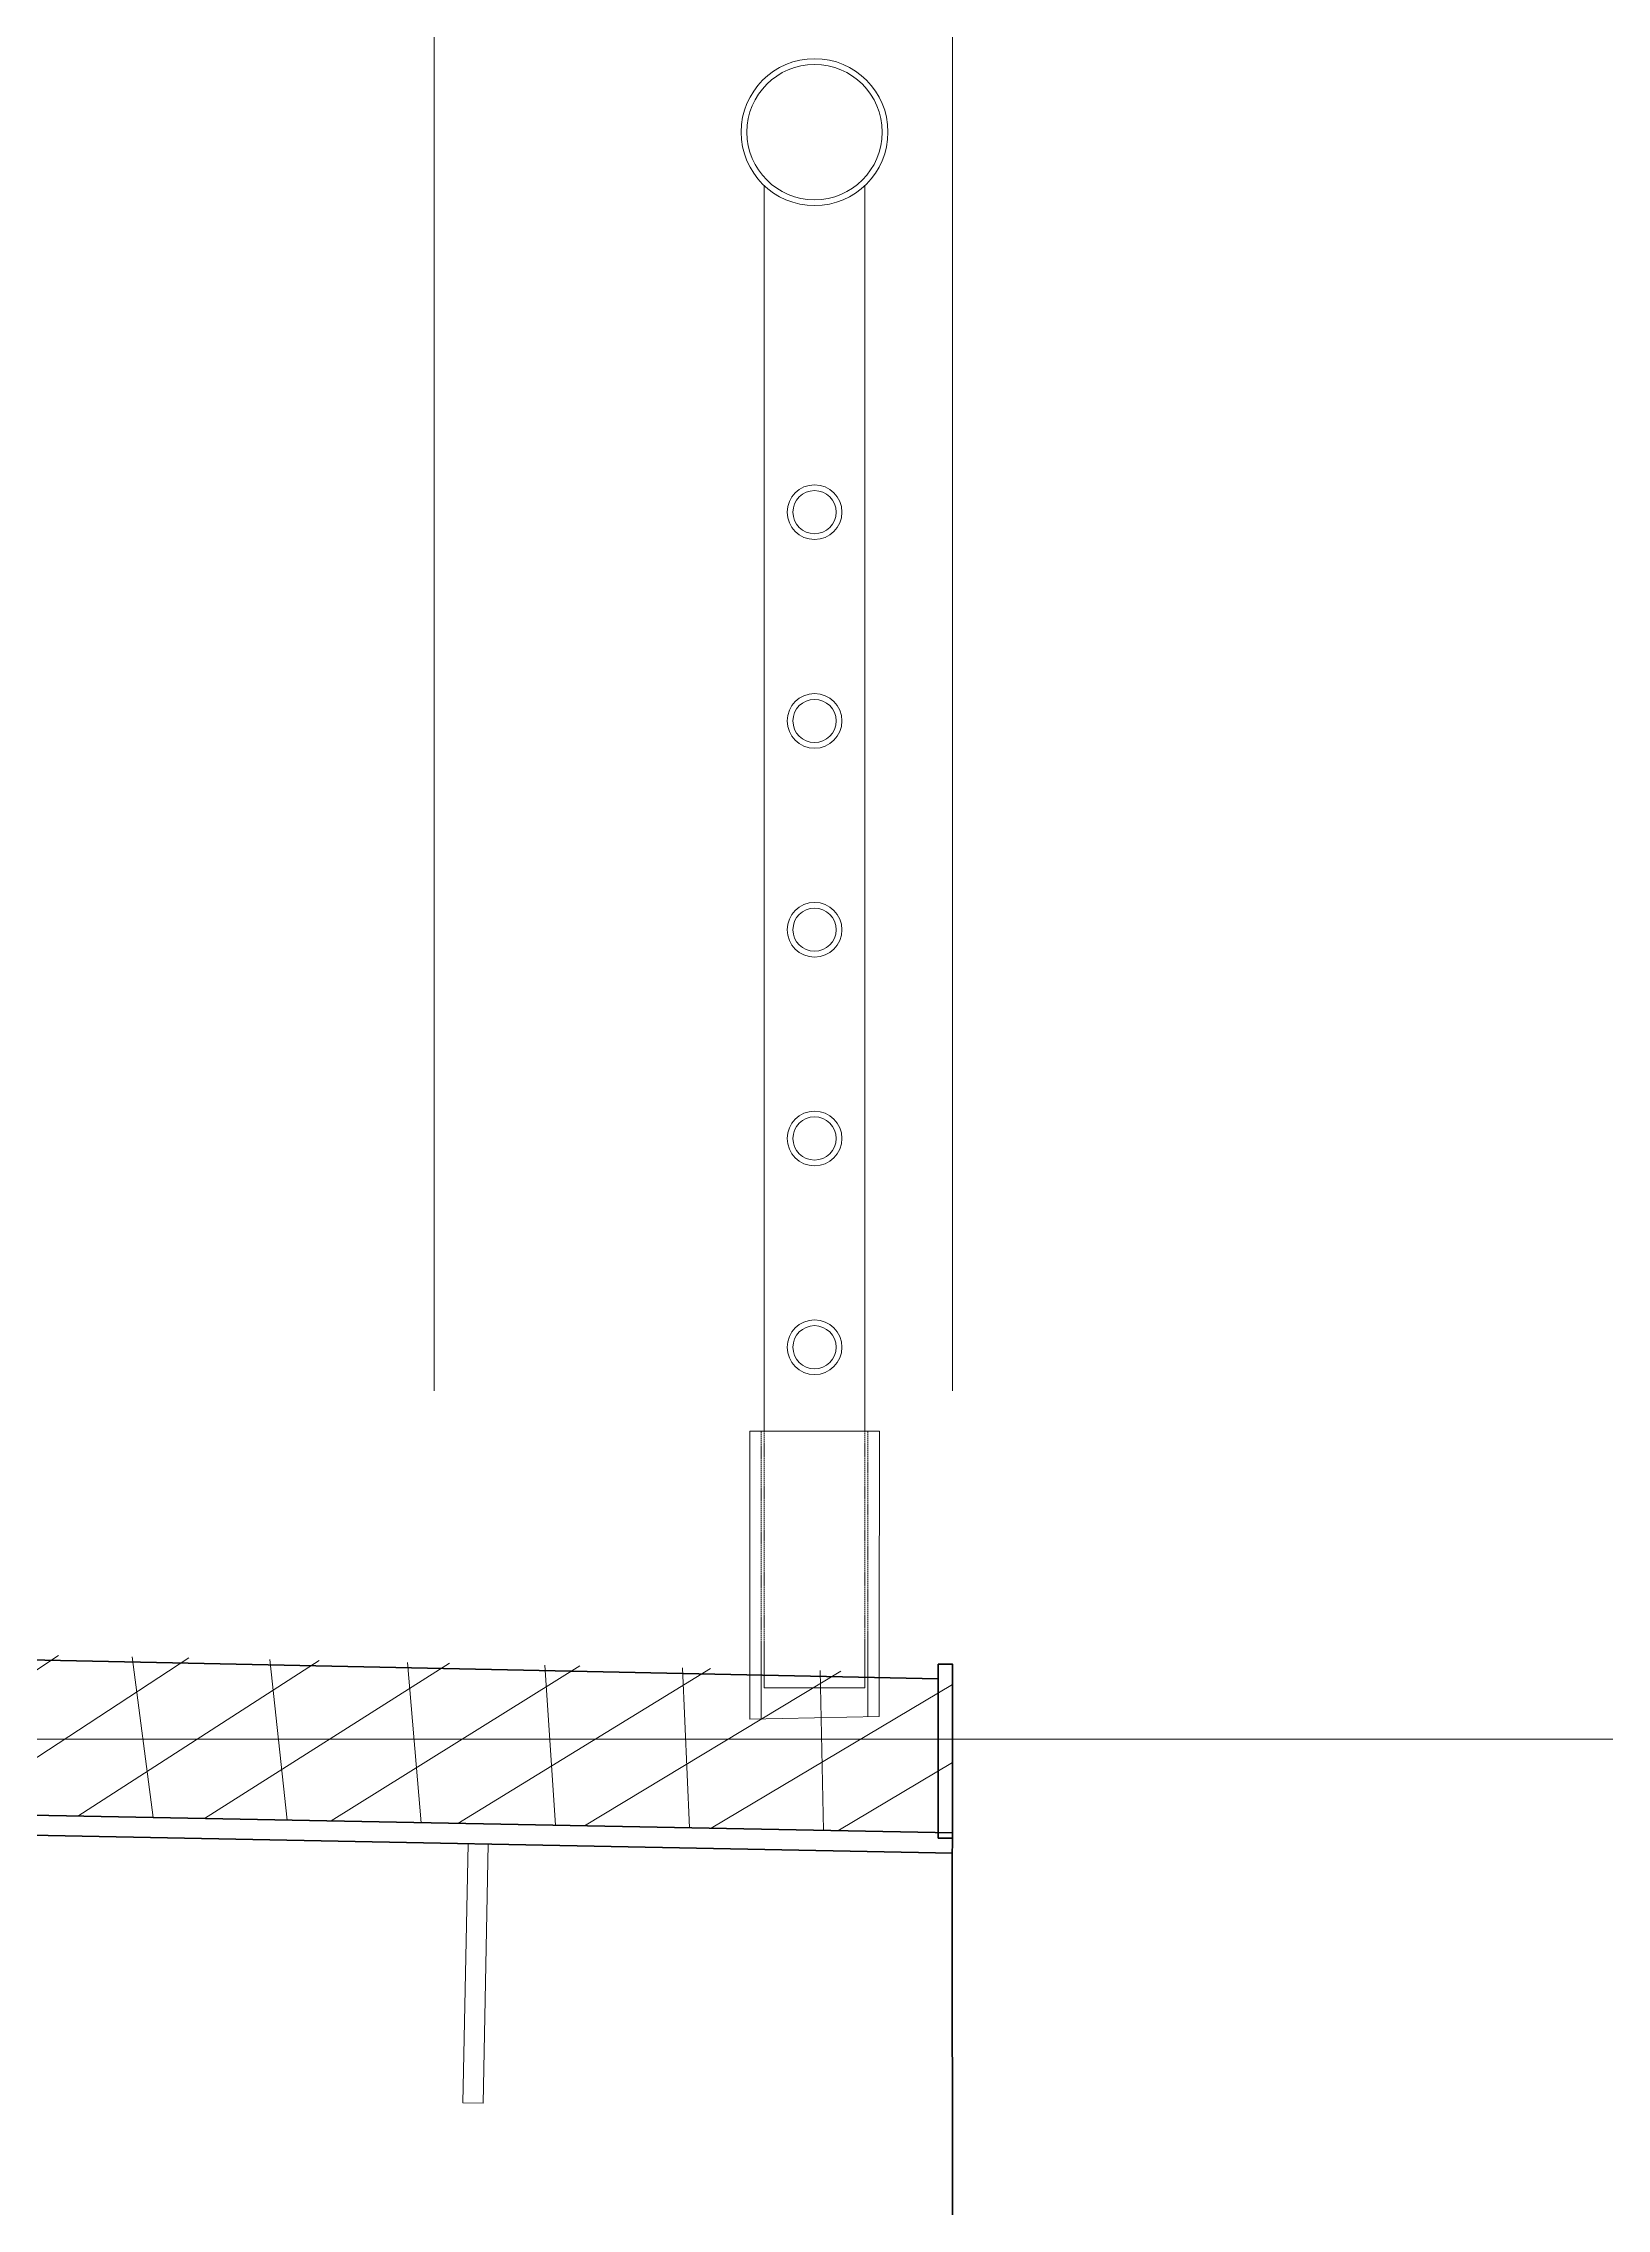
# Model space of a CAD drawing. Header units: millimetres. Extents: x 1864 to 10174863, y -4887456 to 5366151.
# Drawn here: x 9306569 to 9307655, y 337218 to 338722 of the extents above; entities that cross this region are included whole.
import ezdxf

# ---------------------------------------------------------------- set-up
doc = ezdxf.new("R2010")
doc.units = ezdxf.units.MM
doc.linetypes.add('DASHED', pattern=[7, 5, -2, 0])
for name, color, linetype, lineweight in [('S-BALK', 150, 'Continuous', 40), ('S-BALK-PROR', 133, 'Continuous', 20), ('S-DRGO', 21, 'Continuous', 20), ('S-METL-TONK-NVEL', 14, 'DASHED', 20), ('S-POGR', 124, 'Continuous', 20), ('S-SECT-PATT', 105, 'Continuous', 15), ('T-DIMS', 3, 'Continuous', 30)]:
    doc.layers.add(name, color=color, linetype=linetype, lineweight=lineweight)
doc.styles.add('TM', font='mipgost.shx', dxfattribs={"width": 0.9, "oblique": 10})
doc.dimstyles.new('TM', dxfattribs={"dimscale": 0, "dimtxt": 3, "dimasz": 1.25, "dimexe": 0.9, "dimexo": 1, "dimgap": 1, "dimtad": 1, "dimdec": 0, "dimdsep": 46, "dimtxsty": 'TM', "dimblk1": 'OBLIQUE', "dimblk2": 'OBLIQUE', "dimsah": 1, "dimcen": 3, "dimdle": 0.9, "dimclrt": 7, "dimadec": 0, "dimazin": 0, "dimtfac": 1, "dimtdec": 0, "dimtmove": 1, "dimatfit": 2, "dimldrblk": 'NONE', "dimfxl": 1, "dimtfill": 1, "dimtolj": 1, "dimlwd": 15, "dimlwe": 15, "dimarcsym": 0})

# ---------------------------------------------------------------- blocks, each defined once
blk = doc.blocks.new('_OBLIQUE')
at = {"color": 0, "linetype": 'ByBlock', "lineweight": -2}
blk.add_line((0.5000000000000001, 0.4999999999999999), (-0.5000000000000001, -0.4999999999999999), dxfattribs=at)
blk = doc.blocks.new('*D674')
at = {"layer": 'Defpoints', "color": 0, "transparency": 16777216}
for p in [(9307200.047488198, 342205.8760266896), (9307200.047488198, 337585.7049742337), (9293440.047488198, 337495.7049742337)]:
    blk.add_point(p, dxfattribs=at)
at = {"layer": 'T-DIMS', "color": 0, "lineweight": 15, "transparency": 16777216}
for p, q in [((9293440.047488198, 337695.7049742337), (9293440.047488198, 342385.8760266896)), ((9307200.047488198, 337785.7049742337), (9307200.047488198, 342385.8760266896))]:
    blk.add_line(p, q, dxfattribs=at)
at = {"layer": 'T-DIMS', "color": 0, "linetype": 'Continuous', "lineweight": 15, "transparency": 16777216}
blk.add_line((9293260.047488198, 342205.8760266896), (9307380.047488198, 342205.8760266896), dxfattribs=at)
at = {"layer": 'T-DIMS', "color": 0, "lineweight": 15, "transparency": 16777216, "xscale": 250, "yscale": 250, "zscale": 250, "rotation": 180}
blk.add_blockref('_OBLIQUE', (9293440.047488198, 342205.8760266896), dxfattribs=at)
at = {"layer": 'T-DIMS', "color": 0, "lineweight": 15, "transparency": 16777216, "xscale": 250, "yscale": 250, "zscale": 250}
blk.add_blockref('_OBLIQUE', (9307200.047488198, 342205.8760266896), dxfattribs=at)
at = {"layer": 'T-DIMS', "color": 7, "transparency": 16777216, "insert": (9300320.047488198, 342705.8760266896), "char_height": 600, "attachment_point": 5, "style": 'TM', "bg_fill": 3, "box_fill_scale": 1.1, "bg_fill_color": 256, "bg_fill_true_color": 13158600, "bg_fill_transparency": 0}
blk.add_mtext('\\A1;13760', dxfattribs=at)
blk = doc.blocks.new('_None')
blk = doc.blocks.new('*D1028')
at = {"layer": 'Defpoints', "color": 0, "transparency": 16777216}
for p in [(9306840.047488198, 339671.7367068525), (9306090.047488198, 337585.7049742337), (9306840.047488198, 337585.7049742337)]:
    blk.add_point(p, dxfattribs=at)
at = {"layer": 'T-DIMS', "color": 0, "linetype": 'Continuous', "lineweight": 15, "transparency": 16777216}
for p, q in [((9306465.047488198, 339671.7367068525), (9307881.738527283, 341077.9899638887)), ((9307881.738527283, 341077.9899638887), (9309313.634715708, 341077.9899638887)), ((9305910.047488198, 339671.7367068525), (9307020.047488198, 339671.7367068525))]:
    blk.add_line(p, q, dxfattribs=at)
at = {"layer": 'T-DIMS', "color": 0, "lineweight": 15, "transparency": 16777216}
for p, q in [((9306090.047488198, 337785.7049742337), (9306090.047488198, 339851.7367068525)), ((9306840.047488198, 337785.7049742337), (9306840.047488198, 339851.7367068525))]:
    blk.add_line(p, q, dxfattribs=at)
at = {"layer": 'T-DIMS', "color": 0, "lineweight": 15, "transparency": 16777216, "xscale": 250, "yscale": 250, "zscale": 250, "rotation": 180}
blk.add_blockref('_OBLIQUE', (9306090.047488198, 339671.7367068525), dxfattribs=at)
at = {"layer": 'T-DIMS', "color": 0, "lineweight": 15, "transparency": 16777216, "xscale": 250, "yscale": 250, "zscale": 250}
blk.add_blockref('_OBLIQUE', (9306840.047488198, 339671.7367068525), dxfattribs=at)
at = {"layer": 'T-DIMS', "color": 7, "transparency": 16777216, "insert": (9308597.686621496, 341577.9899638887), "char_height": 600, "attachment_point": 5, "style": 'TM', "bg_fill": 3, "box_fill_scale": 1.1, "bg_fill_color": 256, "bg_fill_true_color": 13158600, "bg_fill_transparency": 0}
blk.add_mtext('\\A1;750', dxfattribs=at)
blk = doc.blocks.new('*D1029')
at = {"layer": 'Defpoints', "color": 0, "transparency": 16777216}
for p in [(9307200.047488198, 339671.7367068525), (9306840.047488198, 337585.7049742337), (9307200.047488198, 337585.7049742337)]:
    blk.add_point(p, dxfattribs=at)
at = {"layer": 'T-DIMS', "color": 0, "lineweight": 15, "transparency": 16777216}
for p, q in [((9306840.047488198, 337785.7049742337), (9306840.047488198, 339851.7367068525)), ((9307200.047488198, 337785.7049742337), (9307200.047488198, 339851.7367068525))]:
    blk.add_line(p, q, dxfattribs=at)
at = {"layer": 'T-DIMS', "color": 0, "linetype": 'Continuous', "lineweight": 15, "transparency": 16777216}
for p, q in [((9306840.047488198, 339671.7367068525), (9306590.047488198, 339671.7367068525)), ((9306840.047488198, 339671.7367068525), (9307200.047488198, 339671.7367068525)), ((9306840.047488198, 339671.7367068525), (9307200.047488198, 339671.7367068525)), ((9307200.047488198, 339671.7367068525), (9307450.047488198, 339671.7367068525)), ((9309809.345502445, 339671.7367068525), (9307200.047488198, 339671.7367068525))]:
    blk.add_line(p, q, dxfattribs=at)
at = {"layer": 'T-DIMS', "color": 0, "lineweight": 15, "transparency": 16777216, "xscale": 250, "yscale": 250, "zscale": 250}
blk.add_blockref('_OBLIQUE', (9306840.047488198, 339671.7367068525), dxfattribs=at)
at = {"layer": 'T-DIMS', "color": 0, "lineweight": 15, "transparency": 16777216, "xscale": 250, "yscale": 250, "zscale": 250, "rotation": 180}
blk.add_blockref('_OBLIQUE', (9307200.047488198, 339671.7367068525), dxfattribs=at)
at = {"layer": 'T-DIMS', "color": 7, "transparency": 16777216, "insert": (9309093.397408232, 340171.7367068525), "char_height": 600, "attachment_point": 5, "style": 'TM', "bg_fill": 3, "box_fill_scale": 1.1, "bg_fill_color": 256, "bg_fill_true_color": 13158600, "bg_fill_transparency": 0}
blk.add_mtext('\\A1;360', dxfattribs=at)
blk = doc.blocks.new('*D677')
at = {"layer": 'Defpoints', "color": 0, "transparency": 16777216}
for p in [(9307200.047488198, 344571.447240233), (9307200.047488198, 338089.2661328312), (9279080.047488198, 337835.7049742337)]:
    blk.add_point(p, dxfattribs=at)
at = {"layer": 'T-DIMS', "color": 0, "lineweight": 15, "transparency": 16777216}
for p, q in [((9279080.047488198, 338035.7049742337), (9279080.047488198, 344751.447240233)), ((9307200.047488198, 338289.2661328312), (9307200.047488198, 344751.447240233))]:
    blk.add_line(p, q, dxfattribs=at)
at = {"layer": 'T-DIMS', "color": 0, "linetype": 'Continuous', "lineweight": 15, "transparency": 16777216}
blk.add_line((9278900.047488198, 344571.447240233), (9307380.047488198, 344571.447240233), dxfattribs=at)
at = {"layer": 'T-DIMS', "color": 0, "lineweight": 15, "transparency": 16777216, "xscale": 250, "yscale": 250, "zscale": 250, "rotation": 180}
blk.add_blockref('_OBLIQUE', (9279080.047488198, 344571.447240233), dxfattribs=at)
at = {"layer": 'T-DIMS', "color": 0, "lineweight": 15, "transparency": 16777216, "xscale": 250, "yscale": 250, "zscale": 250}
blk.add_blockref('_OBLIQUE', (9307200.047488198, 344571.447240233), dxfattribs=at)
at = {"layer": 'T-DIMS', "color": 7, "transparency": 16777216, "insert": (9293140.047488198, 345071.447240233), "char_height": 600, "attachment_point": 5, "style": 'TM', "bg_fill": 3, "box_fill_scale": 1.1, "bg_fill_color": 256, "bg_fill_true_color": 13158600, "bg_fill_transparency": 0}
blk.add_mtext('\\A1;28120', dxfattribs=at)
blk = doc.blocks.new('A$C5C905B18')
at = {"layer": 'S-METL-TONK-NVEL', "ltscale": 0.2}
for p, q in [((-36.9910035985522, 52.27077886834741), (-36.99100359762087, 199.0920467515243)), ((-34.99155060714111, 199.0920467515243), (-34.9911005278118, 52.31077692983672)), ((35.00844016065821, 199.0920467515243), (35.00844015972689, 53.71076774329413)), ((37.0089964014478, 53.75077886809595), (37.00899640237913, 199.0920467515243))]:
    blk.add_line(p, q, dxfattribs=at)
at = {"layer": 'S-POGR', "ltscale": 0.1}
for p, q in [((-34.99155983189121, 1064.216293761623), (-34.99155983841047, 199.0920467515243)), ((35.00844016810879, 1064.216293760808), (35.00844016065821, 199.0920467515243)), ((-36.9910035985522, 52.27077886834741), (-36.9910035985522, -0.7398200717871077)), ((-34.9911005278118, 52.31077692983672), (-34.9910035985522, 20.70017992844805)), ((35.00844015972689, 53.71076774329413), (35.00844015972689, 20.70017992786597)), ((37.0089964014478, 53.75077886809595), (37.0089964014478, 0.7401799278450198)), ((35.00899640051648, 20.70017992786597), (-34.9910035985522, 20.70017992844805))]:
    blk.add_line(p, q, dxfattribs=at)
for points in [[(-44.99142077332363, 52.11076774355024), (-44.99257746571675, 199.0920467515243), (45.00710692396387, 199.0920467515243), (44.9953107717447, 53.91050515545066)], [(44.9910035985522, 0.8998200717614964), (-44.9910035985522, -0.8998200717614964), (-44.99142077332363, 52.11076774355024)], [(44.99531092360849, 53.91237392951734), (44.99100375041598, 0.9016888458281755)]]:
    blk.add_lwpolyline(points, dxfattribs=at)
for centre, radius in [((0.008440168108791113, 1101.310767743504), 51), ((0.008440168108791113, 1101.310767743504), 47), ((0.008996406861115247, 837.3557947423833), 19), ((0.008996406861115247, 837.3557947423833), 15), ((0.008440166246145964, 692.3557947418885), 19), ((0.008440166246145964, 692.3557947418885), 15), ((0.008440164383500814, 547.3557947421214), 19), ((0.008440164383500814, 547.3557947421214), 15), ((0.00844016158953309, 402.3557947415393), 19), ((0.00844016158953309, 402.3557947415393), 15), ((0.008440160658210516, 257.3557947415393), 19), ((0.008440160658210516, 257.3557947415393), 15)]:
    blk.add_circle(centre, radius, dxfattribs=at)
blk = doc.blocks.new('brb')
at = {"layer": 'S-SECT-PATT'}
h = blk.add_hatch(dxfattribs=at)
h.set_pattern_fill('NEMETALL', color=256, scale=500)
h.set_pattern_definition([(45, (1423168341.945273, 502460449.7215794), (-44.19417382415921, 44.19417382415922), []), (135, (1423168341.945273, 502460449.7215794), (-44.19417382415922, -44.19417382415921), [])])
h.paths.add_polyline_path([(1423198739.294033, 502461243.5335919), (1423198739.294033, 502461132.6403077), (1423201982.899339, 502461195.6212856), (1423201983.979123, 502461197.7215813), (1423202263.979123, 502461197.7215813), (1423202263.979123, 502461314.39671)])
at = {"layer": 'S-BALK'}
for p, q in [((1423198739.294033, 502461132.6403078), (1423201982.899339, 502461195.6212856)), ((1423198739.294033, 502461118.6374949), (1423201983.179283, 502461181.6240847)), ((1423198739.158891, 502461128.8458844), (1423198739.430682, 502461114.8483387)), ((1423198739.430682, 502461114.8483387), (1423198739.157384, 502460720.4532503))]:
    blk.add_line(p, q, dxfattribs=at)
blk.add_lwpolyline([(1423198749.157384, 502461249.8057702), (1423198739.157384, 502461249.8057702), (1423198739.157384, 502461128.9418869), (1423198749.157384, 502461129.1360566)], close=True, dxfattribs=at)
at = {"layer": 'S-BALK-PROR'}
blk.add_lwpolyline([(1423199065.32981, 502460944.9301605), (1423199079.327011, 502460945.2101045), (1423199075.727731, 502461125.1741153), (1423199061.73053, 502461124.8941713)], close=True, dxfattribs=at)
at = {"layer": 'S-DRGO', "lineweight": 70}
blk.add_line((1423212499.294033, 502461524.0567344), (1423198749.157384, 502461239.8057702), dxfattribs=at)
at = {"xscale": -1}
blk.add_blockref('A$C5C905B18', (1423198835.048095, 502461212.6491039), dxfattribs=at)
blk = doc.blocks.new('*D681')
at = {"layer": 'Defpoints', "color": 0, "transparency": 16777216}
for p in [(9303675.362398628, 337543.6878793241), (9308936.421778224, 337543.6878793241), (9303675.362398628, 334347.6878793241)]:
    blk.add_point(p, dxfattribs=at)
at = {"layer": 'T-DIMS', "color": 0, "linetype": 'Continuous', "lineweight": 15, "transparency": 16777216}
blk.add_line((9308936.421778224, 334167.6878793241), (9308936.421778224, 337723.6878793241), dxfattribs=at)
at = {"layer": 'T-DIMS', "color": 0, "lineweight": 15, "transparency": 16777216}
for p, q in [((9303875.362398628, 337543.6878793241), (9309116.421778224, 337543.6878793241)), ((9303875.362398628, 334347.6878793241), (9309116.421778224, 334347.6878793241))]:
    blk.add_line(p, q, dxfattribs=at)
at = {"layer": 'T-DIMS', "color": 0, "lineweight": 15, "transparency": 16777216, "xscale": 250, "yscale": 250, "zscale": 250}
for p, rotation in [((9308936.421778224, 337543.6878793241), 90), ((9308936.421778224, 334347.6878793241), 270)]:
    blk.add_blockref('_OBLIQUE', p, dxfattribs=dict(at, rotation=rotation))
at = {"layer": 'T-DIMS', "color": 7, "transparency": 16777216, "insert": (9308436.421778223, 335945.6878793214), "char_height": 600, "attachment_point": 5, "rotation": 90, "style": 'TM', "bg_fill": 3, "box_fill_scale": 1.1, "bg_fill_color": 256, "bg_fill_true_color": 13158600, "bg_fill_transparency": 0}
blk.add_mtext('\\A1;3200', dxfattribs=at)

msp = doc.modelspace()

# ---------------------------------------------------------------- dimensions: what is measured, and where the dimension line sits
at = {"layer": 'T-DIMS'}
dim = msp.add_linear_dim(base=(9307200.047488198, 342205.8760266896), p1=(9293440.047488198, 337495.7049742337), p2=(9307200.047488198, 337585.7049742337), dimstyle='TM', override={"dimscale": 0, "dimtix": 0, "dimtofl": 1, "dimtmove": 1, "dimatfit": 2}, dxfattribs=at)
dim.commit()
dim.dimension.update_dxf_attribs({"geometry": '*D674', "text_midpoint": (9300320.047488198, 342705.8760266896)})

# ---------------------------------------------------------------- next in the draw order: dimensions: what is measured, and where the dimension line sits
dim = msp.add_linear_dim(base=(9306840.047488198, 339671.7367068525), p1=(9306090.047488198, 337585.7049742337), p2=(9306840.047488198, 337585.7049742337), dimstyle='TM', override={"dimscale": 0, "dimtix": 0, "dimtofl": 1, "dimtmove": 1, "dimatfit": 2}, dxfattribs=at)
dim.commit()
dim.dimension.update_dxf_attribs({"geometry": '*D1028', "text_midpoint": (9308081.738527283, 341077.9899638887), "dimtype": 160})

# ---------------------------------------------------------------- next in the draw order: dimensions: what is measured, and where the dimension line sits
dim = msp.add_linear_dim(base=(9307200.047488198, 339671.7367068525), p1=(9306840.047488198, 337585.7049742337), p2=(9307200.047488198, 337585.7049742337), dimstyle='TM', override={"dimscale": 0, "dimtix": 0, "dimtofl": 1, "dimtmove": 1, "dimatfit": 2}, dxfattribs=at)
dim.commit()
dim.dimension.update_dxf_attribs({"geometry": '*D1029', "text_midpoint": (9309093.397408232, 339482.8464246388), "dimtype": 160})

# ---------------------------------------------------------------- next in the draw order: dimensions: what is measured, and where the dimension line sits
dim = msp.add_linear_dim(base=(9307200.047488198, 344571.447240233), p1=(9279080.047488198, 337835.7049742337), p2=(9307200.047488198, 338089.2661328312), dimstyle='TM', override={"dimscale": 0, "dimtix": 0, "dimtofl": 1, "dimtmove": 1, "dimatfit": 2}, dxfattribs=at)
dim.commit()
dim.dimension.update_dxf_attribs({"geometry": '*D677', "text_midpoint": (9293140.047488198, 345071.447240233)})

# ---------------------------------------------------------------- next in the draw order: block references
at = {"layer": 'T-DIMS', "xscale": -1}
msp.add_blockref('brb', (1432505939.341522, -502123654.033702), dxfattribs=at)

# ---------------------------------------------------------------- next in the draw order: dimensions: what is measured, and where the dimension line sits
at = {"layer": 'T-DIMS'}
dim = msp.add_linear_dim(base=(9308936.421778224, 337543.6878793241), p1=(9303675.362398624, 334347.687879324), p2=(9303675.362398624, 337543.687879324), angle=90, text='3200', dimstyle='TM', override={"dimscale": 0, "dimtix": 0, "dimtofl": 1, "dimtmove": 1, "dimatfit": 2}, dxfattribs=at)
dim.commit()
dim.dimension.update_dxf_attribs({"geometry": '*D681', "text_midpoint": (9308436.421778223, 335945.6878793214)})

doc.saveas('drawing.dxf')
